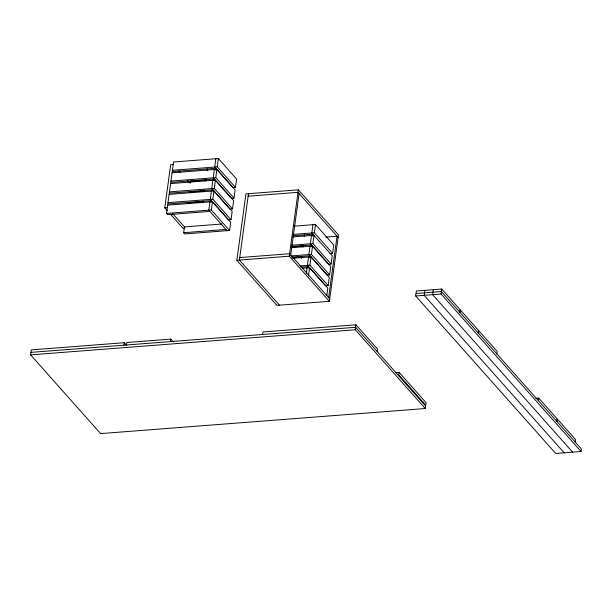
<?xml version="1.0" encoding="UTF-8"?>
<svg xmlns="http://www.w3.org/2000/svg" width="612" height="612" viewBox="0 0 612 612"><rect width="100%" height="100%" fill="white"/><g stroke="black" fill="none" stroke-linecap="round" stroke-linejoin="round"><path stroke-width="0.92" d="M30.944 352.374L355.626 327.298L425.623 406.031L425.279 408.525L100.597 433.602L30.6 354.868L31.281 349.888L124.29 342.705L126.829 345.558M123.945 345.191L124.29 342.705M126.485 345L126.829 342.506L170.794 339.109L173.311 341.94M167.29 210.658L164.773 207.828L170.687 164.689L173.227 164.49M209.885 211.408L167.612 214.674L166.518 213.443L173.563 162.004L218.377 158.546L236.607 179.048L235.467 187.341L232.935 187.54L214.705 167.038L215.837 158.738M167.657 205.142L212.471 201.685L230.693 222.187L229.561 230.487L184.748 233.945L183.654 232.713L184.411 227.182M190.447 183.126L190.699 181.282L205.731 180.119M170.45 341.603L170.794 339.109M202.702 202.817L202.955 200.935M204.247 191.51L204.507 189.621M205.67 181.137L205.93 179.255M207.085 170.763L207.346 168.881M209.931 201.883L208.791 210.176L227.021 230.678M211.408 191.097L210.268 199.39L228.498 219.899L231.038 219.7L232.178 211.4L213.948 190.898L169.134 194.364M212.884 180.31L211.752 188.603L229.974 209.113L232.514 208.914L233.654 200.621L215.424 180.112L170.61 183.577M214.361 169.524L213.228 177.817L231.458 198.326L233.991 198.127L235.13 189.835L216.9 169.325L172.087 172.791M211.155 202.167L211.415 200.285M212.701 190.852L212.961 188.97M214.123 180.486L214.384 178.597M215.546 170.113L215.807 168.231M229.561 230.487L211.331 209.977L212.471 201.685M231.038 219.7L212.808 199.198L213.948 190.898M232.514 208.914L214.284 188.412L215.424 180.112M233.991 198.127L215.761 177.625L216.9 169.325M235.467 187.341L217.237 166.839L218.377 158.546M236.852 260.261L245.947 193.889L298.365 189.835L338.474 234.947L329.378 301.318L276.953 305.373L236.852 260.261L289.277 256.206L329.378 301.318M248.48 193.69L239.391 260.062L279.493 305.174M262.617 334.481L262.953 331.995L355.962 324.804L377.474 349.001L377.137 351.487M289.277 256.206L298.365 189.835M290.708 254.952L299.123 193.56M301.249 258.402L301.502 256.512M302.795 247.087L303.055 245.205M304.218 236.714L304.478 234.832M306.298 273.365L307.056 267.834M308.532 257.048L307.4 265.34L325.63 285.85L328.162 285.651L329.302 277.351L311.072 256.849L292.567 258.279M310.016 246.261L308.876 254.554L327.106 275.063L329.638 274.865L330.778 266.572L312.548 246.062L291.22 247.715M311.493 235.475L310.353 243.767L328.583 264.277L331.123 264.078L332.255 255.785L311.829 232.988L312.969 224.688M308.28 268.117L308.54 266.235M309.703 257.744L309.963 255.862M311.248 246.437L311.508 244.548M312.671 236.064L312.931 234.182L293.194 235.742M308.456 275.928L309.596 267.635L302.359 268.194M328.162 285.651L309.932 265.149L311.072 256.849M329.638 274.865L311.416 254.363L312.548 246.062M331.123 264.078L312.893 243.576L314.025 235.276L292.704 236.928M330.059 253.49L332.599 253.292L314.369 232.79L315.501 224.497L294.181 226.142M326.816 295.512L327.825 288.137L309.596 267.635M332.599 253.292L333.731 244.999L315.501 224.497M328.629 297.6L337.036 236.209L325.745 237.081M425.279 408.525L355.281 329.784L355.962 324.804M399.101 372.371L398.756 374.858L425.738 405.205L426.074 402.719L399.101 372.371L395.337 372.662M416.038 293.492L441.405 291.534L581.4 449.009L581.056 451.495L555.696 453.454L415.693 295.978L416.374 290.998L441.742 289.04L459.972 309.55L459.627 312.036M424.835 290.348L424.147 295.328L564.149 452.803M433.288 289.698L432.608 294.67L572.602 452.153M581.056 451.495L441.061 294.02L441.742 289.04M459.994 312.449L460.339 309.955L478.569 330.465L478.224 332.951M478.592 333.364L478.928 330.87L497.158 351.38L496.814 353.866M538.376 400.615L538.721 398.129L535.905 398.343M556.606 421.125L556.951 418.631L538.721 398.129M556.974 421.53L557.318 419.044L575.54 439.546L575.203 442.04M217.237 166.839L172.431 170.304L173.525 171.528L215.799 168.262M215.761 177.625L170.947 181.083L172.041 182.315L214.322 179.048M214.284 188.412L169.47 191.87L170.564 193.101L212.846 189.835M189.223 192.061L204.255 190.906M248.143 196.184L298.029 192.329L338.13 237.441M212.808 199.198L167.994 202.656L169.088 203.888L211.362 200.621M187.746 202.847L202.779 201.685M164.773 207.828L167.313 207.636M166.518 213.443L211.331 209.977M184.449 226.907L222.026 224.007M184.694 228.207L183.003 228.337L170.434 214.192M183.654 232.713L225.927 229.454M293.041 234.434L314.369 232.79M291.564 245.221L312.893 243.576M291.717 246.529L311.447 244.999M291.587 246.942L302.856 246.07M239.728 257.575L289.614 253.72L329.723 298.832M291.029 255.938L311.416 254.363M292.123 257.162L309.97 255.785M291.985 257.583L302.32 256.78M299.88 265.922L309.932 265.149M300.974 267.153L308.494 266.572M415.693 295.978L441.061 294.02M30.6 354.868L355.281 329.784M178.88 170.855L180.135 172.27M187.677 180.754L189.567 182.873M172.729 213.726L184.916 227.435"/></g></svg>
